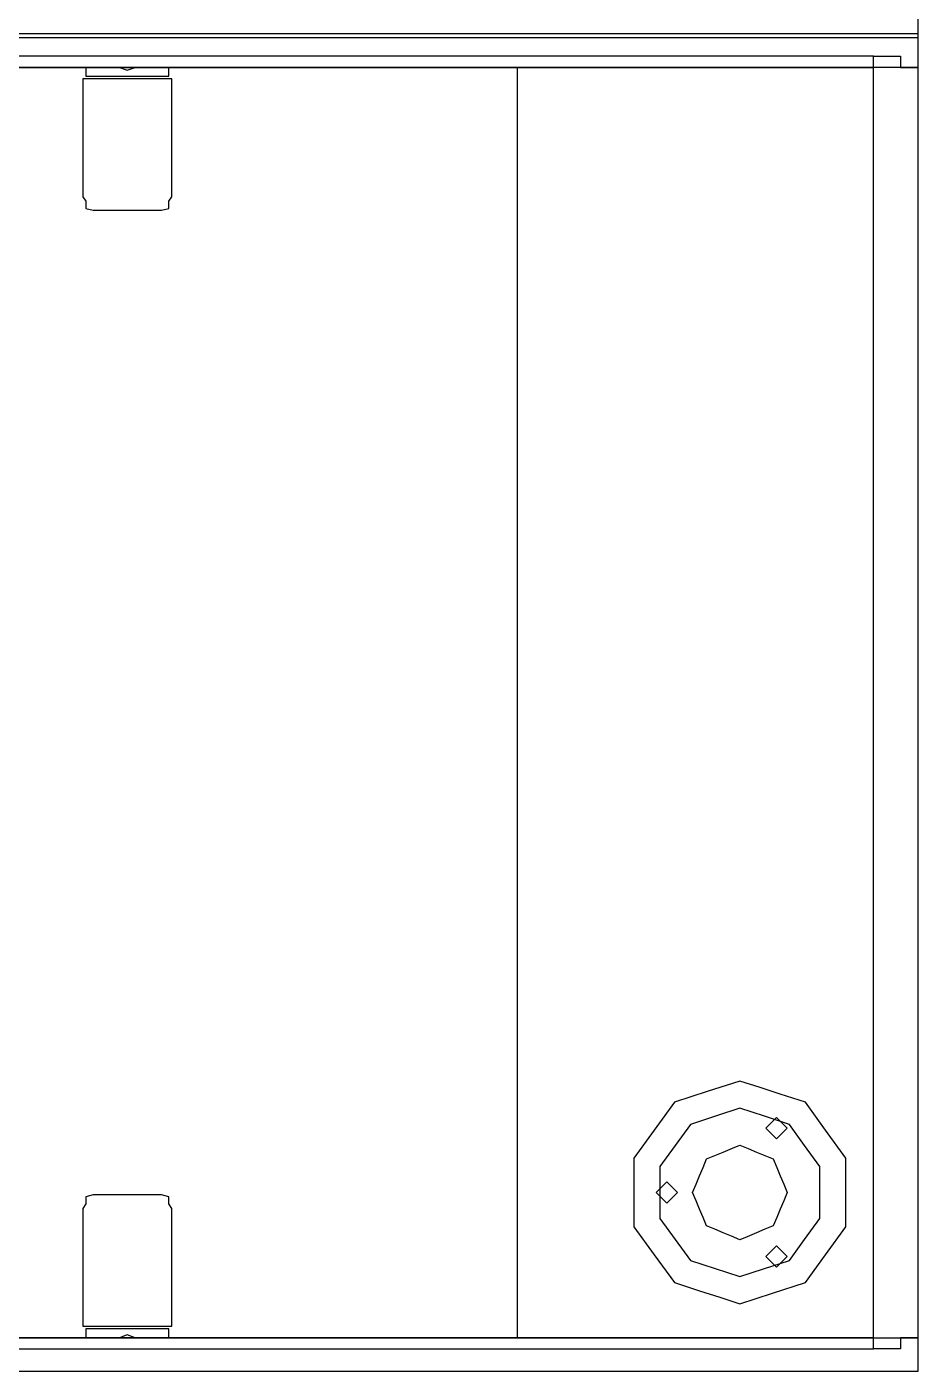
# Model space of a CAD drawing. Extents: x -23.2 to 18.8, y -18.4 to 11.3.
# Drawn here: x 2.0464 to 2.3004, y 3.1554 to 3.5384 of the extents above; entities that cross this region are included whole.
import ezdxf

# ---------------------------------------------------------------- set-up
doc = ezdxf.new("R2010")
doc.units = 0
doc.layers.add('FURNISHINGELEMENT', color=8, linetype='CONTINUOUS')

msp = doc.modelspace()

# ---------------------------------------------------------------- linework, layer by layer
at = {"layer": 'FURNISHINGELEMENT'}
for p, q in [((2.30044, 3.53542, 5.36405), (2.30044, 3.54494, 5.36405)), ((2.30044, 3.53642, 5.36405), (1.86229, 3.53642, 5.36405)), ((1.86229, 3.53542, 5.36405), (2.30044, 3.53542, 5.36405)), ((2.30044, 3.52689, 5.36405), (2.30044, 3.53642, 5.36405)), ((2.28774, 3.53007, 3.55112), (1.86229, 3.53007, 3.55112)), ((2.28774, 3.52689, 3.55112), (2.28774, 3.53007, 3.55112)), ((2.28774, 3.52689, 5.36405), (2.28774, 3.53007, 5.36405)), ((2.28774, 3.53007, 5.36405), (2.29541, 3.53007, 5.36405)), ((2.29541, 3.53007, 5.36405), (2.29541, 3.52689, 5.36405)), ((2.30044, 3.52689, 5.36405), (1.86229, 3.52689, 5.36405)), ((1.86229, 3.52689, 5.36405), (2.28774, 3.52689, 5.36405)), ((2.28774, 3.52689, 5.05052), (1.93849, 3.52689, 5.05052)), ((2.28774, 3.52689, 3.76385), (1.93849, 3.52689, 3.76385)), ((2.0653, 3.52689, 5.01213), (2.06319, 3.52689, 5.01126)), ((2.06319, 3.52689, 5.01126), (2.06319, 3.52435, 5.01126)), ((2.06319, 3.52435, 5.01126), (2.0653, 3.52435, 5.01213)), ((2.08474, 3.52689, 5.01213), (2.0653, 3.52689, 5.01213)), ((2.0653, 3.52435, 5.01213), (2.08474, 3.52435, 5.01213)), ((2.07278, 3.52689, 4.97973), (2.07502, 3.5261, 4.9788)), ((2.07343, 3.52689, 4.97922), (2.07278, 3.52689, 4.97973)), ((2.07343, 3.52689, 4.97922), (2.07278, 3.52689, 4.97973)), ((2.07278, 3.52689, 4.97973), (2.07502, 3.5261, 4.9788)), ((2.07278, 3.52689, 4.99878), (2.07502, 3.5261, 4.99785)), ((2.07343, 3.52689, 4.99827), (2.07278, 3.52689, 4.99878)), ((2.07343, 3.52689, 4.99827), (2.07278, 3.52689, 4.99878)), ((2.07278, 3.52689, 4.99878), (2.07502, 3.5261, 4.99785)), ((2.0742, 3.52689, 4.97891), (2.07343, 3.52689, 4.97922)), ((2.0742, 3.52689, 4.97891), (2.07343, 3.52689, 4.97922)), ((2.0742, 3.52689, 4.99796), (2.07343, 3.52689, 4.99827)), ((2.0742, 3.52689, 4.99796), (2.07343, 3.52689, 4.99827)), ((2.07502, 3.52689, 4.9788), (2.0742, 3.52689, 4.97891)), ((2.07502, 3.52689, 4.9788), (2.0742, 3.52689, 4.97891)), ((2.07502, 3.52689, 4.99785), (2.0742, 3.52689, 4.99796)), ((2.07502, 3.52689, 4.99785), (2.0742, 3.52689, 4.99796)), ((2.07502, 3.5261, 4.9788), (2.07726, 3.52689, 4.97973)), ((2.07584, 3.52689, 4.97891), (2.07502, 3.52689, 4.9788)), ((2.07502, 3.5261, 4.9788), (2.07726, 3.52689, 4.97973)), ((2.07584, 3.52689, 4.97891), (2.07502, 3.52689, 4.9788)), ((2.07502, 3.5261, 4.99785), (2.07726, 3.52689, 4.99878)), ((2.07584, 3.52689, 4.99796), (2.07502, 3.52689, 4.99785)), ((2.07502, 3.5261, 4.99785), (2.07726, 3.52689, 4.99878)), ((2.07584, 3.52689, 4.99796), (2.07502, 3.52689, 4.99785)), ((2.0766, 3.52689, 4.97922), (2.07584, 3.52689, 4.97891)), ((2.0766, 3.52689, 4.97922), (2.07584, 3.52689, 4.97891)), ((2.0766, 3.52689, 4.99827), (2.07584, 3.52689, 4.99796)), ((2.0766, 3.52689, 4.99827), (2.07584, 3.52689, 4.99796)), ((2.07726, 3.52689, 4.97973), (2.0766, 3.52689, 4.97922)), ((2.07726, 3.52689, 4.97973), (2.0766, 3.52689, 4.97922)), ((2.07726, 3.52689, 4.99878), (2.0766, 3.52689, 4.99827)), ((2.07726, 3.52689, 4.99878), (2.0766, 3.52689, 4.99827)), ((2.08685, 3.52689, 5.01126), (2.08474, 3.52689, 5.01213)), ((2.08474, 3.52435, 5.01213), (2.08685, 3.52435, 5.01126)), ((2.08685, 3.52435, 5.01126), (2.08685, 3.52689, 5.01126)), ((2.28774, 3.52689, 4.45759), (2.18614, 3.52689, 4.45759)), ((2.18614, 3.52689, 4.45759), (2.18614, 3.16494, 4.45759)), ((2.28774, 3.16494, 3.55112), (2.28774, 3.52689, 3.55112)), ((2.28774, 3.16494, 4.45759), (2.28774, 3.52689, 4.45759)), ((2.28774, 3.16494, 5.05052), (2.28774, 3.52689, 5.05052)), ((2.28774, 3.16494, 3.76385), (2.28774, 3.52689, 3.76385)), ((2.29541, 3.52689, 5.36405), (2.30044, 3.52689, 5.36405)), ((2.30044, 3.16494, 5.36405), (2.30044, 3.52689, 5.36405)), ((2.06232, 3.52361, 4.94684), (2.06232, 3.52181, 4.94609)), ((2.08772, 3.52361, 4.94684), (2.06232, 3.52361, 4.94684)), ((2.06232, 3.52181, 4.94609), (2.06232, 3.50395, 4.94609)), ((2.08772, 3.52181, 4.94609), (2.08772, 3.52361, 4.94684)), ((2.08772, 3.50395, 4.94609), (2.08772, 3.52181, 4.94609)), ((2.06232, 3.50395, 4.94609), (2.06232, 3.50291, 4.94634)), ((2.06232, 3.50291, 4.94634), (2.06232, 3.5021, 4.94702)), ((2.06232, 3.5021, 4.94702), (2.06232, 3.49005, 4.963)), ((2.08772, 3.50291, 4.94634), (2.08772, 3.50395, 4.94609)), ((2.08772, 3.5021, 4.94702), (2.08772, 3.50291, 4.94634)), ((2.08772, 3.49005, 4.963), (2.08772, 3.5021, 4.94702)), ((2.06232, 3.49005, 4.963), (2.06319, 3.48879, 4.96468)), ((2.08685, 3.48879, 4.96468), (2.08772, 3.49005, 4.963)), ((2.06319, 3.48879, 4.96468), (2.06319, 3.48672, 4.96313)), ((2.06319, 3.48672, 4.96313), (2.06529, 3.4862, 4.96382)), ((2.06529, 3.4862, 4.96382), (2.08474, 3.4862, 4.96382)), ((2.08474, 3.4862, 4.96382), (2.08685, 3.48672, 4.96313)), ((2.08685, 3.48672, 4.96313), (2.08685, 3.48879, 4.96468)), ((2.24964, 3.23808, 3.5416), (2.24031, 3.23505, 3.5416)), ((2.25539, 3.23621, 3.5416), (2.24964, 3.23808, 3.5416)), ((2.24031, 3.23505, 3.5416), (2.23098, 3.23202, 3.5416)), ((2.26115, 3.23434, 3.5416), (2.25539, 3.23621, 3.5416)), ((2.2683, 3.23202, 3.5416), (2.26115, 3.23434, 3.5416)), ((2.23098, 3.23202, 3.5416), (2.22522, 3.22408, 3.5416)), ((2.24964, 3.23031, 3.46351), (2.24295, 3.22814, 3.46351)), ((2.25669, 3.22802, 3.46351), (2.24964, 3.23031, 3.46351)), ((2.27407, 3.22408, 3.5416), (2.2683, 3.23202, 3.5416)), ((2.23555, 3.22573, 3.46351), (2.23119, 3.21974, 3.46351)), ((2.24295, 3.22814, 3.46351), (2.23555, 3.22573, 3.46351)), ((2.26374, 3.22573, 3.46351), (2.25669, 3.22802, 3.46351)), ((2.25705, 3.22461, 3.5416), (2.25856, 3.22613, 3.5416)), ((2.25856, 3.22613, 3.5416), (2.26008, 3.22764, 3.5416)), ((2.26008, 3.22764, 3.5416), (2.2616, 3.22613, 3.5416)), ((2.2616, 3.22613, 3.5416), (2.26311, 3.22461, 3.5416)), ((2.26809, 3.21974, 3.46351), (2.26374, 3.22573, 3.46351)), ((2.22522, 3.22408, 3.5416), (2.21945, 3.21614, 3.5416)), ((2.26008, 3.22158, 3.5416), (2.25705, 3.22461, 3.5416)), ((2.2616, 3.22309, 3.5416), (2.26008, 3.22158, 3.5416)), ((2.26311, 3.22461, 3.5416), (2.2616, 3.22309, 3.5416)), ((2.27984, 3.21614, 3.5416), (2.27407, 3.22408, 3.5416)), ((2.23119, 3.21974, 3.46351), (2.22684, 3.21374, 3.46351)), ((2.2425, 3.21685, 3.46351), (2.24488, 3.21784, 3.46351)), ((2.24488, 3.21784, 3.46351), (2.24757, 3.21895, 3.46351)), ((2.24757, 3.21895, 3.46351), (2.24964, 3.21981, 3.46351)), ((2.24964, 3.21981, 3.46351), (2.25203, 3.21882, 3.46351)), ((2.25203, 3.21882, 3.46351), (2.25441, 3.21784, 3.46351)), ((2.25441, 3.21784, 3.46351), (2.25679, 3.21685, 3.46351)), ((2.27245, 3.21374, 3.46351), (2.26809, 3.21974, 3.46351)), ((2.21945, 3.21614, 3.5416), (2.21945, 3.20633, 3.5416)), ((2.22684, 3.21374, 3.46351), (2.22684, 3.20633, 3.46351)), ((2.23913, 3.21348, 3.46351), (2.24011, 3.21586, 3.46351)), ((2.24011, 3.21586, 3.46351), (2.2425, 3.21685, 3.46351)), ((2.25679, 3.21685, 3.46351), (2.25917, 3.21586, 3.46351)), ((2.25917, 3.21586, 3.46351), (2.26016, 3.21348, 3.46351)), ((2.27245, 3.20633, 3.46351), (2.27245, 3.21374, 3.46351)), ((2.27984, 3.20633, 3.5416), (2.27984, 3.21614, 3.5416)), ((2.23715, 3.20872, 3.46351), (2.23814, 3.2111, 3.46351)), ((2.23814, 3.2111, 3.46351), (2.23913, 3.21348, 3.46351)), ((2.26016, 3.21348, 3.46351), (2.26115, 3.2111, 3.46351)), ((2.26115, 3.2111, 3.46351), (2.26213, 3.20872, 3.46351)), ((2.21945, 3.20633, 3.5416), (2.21945, 3.19652, 3.5416)), ((2.22577, 3.20633, 3.5416), (2.22881, 3.20937, 3.5416)), ((2.22881, 3.2033, 3.5416), (2.22577, 3.20633, 3.5416)), ((2.22684, 3.20633, 3.46351), (2.22684, 3.19892, 3.46351)), ((2.22881, 3.20937, 3.5416), (2.23184, 3.20633, 3.5416)), ((2.23184, 3.20633, 3.5416), (2.22881, 3.2033, 3.5416)), ((2.23617, 3.20633, 3.46351), (2.23715, 3.20872, 3.46351)), ((2.23715, 3.20395, 3.46351), (2.23617, 3.20633, 3.46351)), ((2.26213, 3.20872, 3.46351), (2.26312, 3.20633, 3.46351)), ((2.26312, 3.20633, 3.46351), (2.26213, 3.20395, 3.46351)), ((2.27245, 3.19892, 3.46351), (2.27245, 3.20633, 3.46351)), ((2.27984, 3.19652, 3.5416), (2.27984, 3.20633, 3.5416)), ((2.06319, 3.20305, 4.96468), (2.06232, 3.20179, 4.963)), ((2.06529, 3.20564, 4.96382), (2.06319, 3.20511, 4.96313)), ((2.06319, 3.20511, 4.96313), (2.06319, 3.20305, 4.96468)), ((2.08474, 3.20564, 4.96382), (2.06529, 3.20564, 4.96382)), ((2.08685, 3.20511, 4.96313), (2.08474, 3.20564, 4.96382)), ((2.08685, 3.20305, 4.96468), (2.08685, 3.20511, 4.96313)), ((2.08772, 3.20179, 4.963), (2.08685, 3.20305, 4.96468)), ((2.23814, 3.20157, 3.46351), (2.23715, 3.20395, 3.46351)), ((2.26213, 3.20395, 3.46351), (2.26115, 3.20157, 3.46351)), ((2.06232, 3.20179, 4.963), (2.06232, 3.18974, 4.94702)), ((2.08772, 3.18974, 4.94702), (2.08772, 3.20179, 4.963)), ((2.22684, 3.19892, 3.46351), (2.23119, 3.19293, 3.46351)), ((2.23913, 3.19919, 3.46351), (2.23814, 3.20157, 3.46351)), ((2.24011, 3.1968, 3.46351), (2.23913, 3.19919, 3.46351)), ((2.26016, 3.19919, 3.46351), (2.25917, 3.1968, 3.46351)), ((2.26115, 3.20157, 3.46351), (2.26016, 3.19919, 3.46351)), ((2.26809, 3.19293, 3.46351), (2.27245, 3.19892, 3.46351)), ((2.21945, 3.19652, 3.5416), (2.22522, 3.18859, 3.5416)), ((2.2425, 3.19582, 3.46351), (2.24011, 3.1968, 3.46351)), ((2.24488, 3.19483, 3.46351), (2.2425, 3.19582, 3.46351)), ((2.24726, 3.19384, 3.46351), (2.24488, 3.19483, 3.46351)), ((2.25441, 3.19483, 3.46351), (2.25172, 3.19372, 3.46351)), ((2.25679, 3.19582, 3.46351), (2.25441, 3.19483, 3.46351)), ((2.25917, 3.1968, 3.46351), (2.25679, 3.19582, 3.46351)), ((2.27407, 3.18859, 3.5416), (2.27984, 3.19652, 3.5416)), ((2.23119, 3.19293, 3.46351), (2.23555, 3.18694, 3.46351)), ((2.24964, 3.19286, 3.46351), (2.24726, 3.19384, 3.46351)), ((2.25172, 3.19372, 3.46351), (2.24964, 3.19286, 3.46351)), ((2.25705, 3.18806, 3.5416), (2.26008, 3.19109, 3.5416)), ((2.26008, 3.19109, 3.5416), (2.2616, 3.18957, 3.5416)), ((2.26374, 3.18694, 3.46351), (2.26809, 3.19293, 3.46351)), ((2.06232, 3.18974, 4.94702), (2.06232, 3.18892, 4.94634)), ((2.06232, 3.18892, 4.94634), (2.06232, 3.18789, 4.94609)), ((2.06232, 3.18789, 4.94609), (2.06232, 3.17003, 4.94609)), ((2.08772, 3.18892, 4.94634), (2.08772, 3.18974, 4.94702)), ((2.08772, 3.18789, 4.94609), (2.08772, 3.18892, 4.94634)), ((2.08772, 3.17003, 4.94609), (2.08772, 3.18789, 4.94609)), ((2.22522, 3.18859, 3.5416), (2.23098, 3.18065, 3.5416)), ((2.23555, 3.18694, 3.46351), (2.2426, 3.18465, 3.46351)), ((2.25634, 3.18453, 3.46351), (2.26374, 3.18694, 3.46351)), ((2.25856, 3.18654, 3.5416), (2.25705, 3.18806, 3.5416)), ((2.2616, 3.18957, 3.5416), (2.26311, 3.18806, 3.5416)), ((2.26311, 3.18806, 3.5416), (2.2616, 3.18654, 3.5416)), ((2.2683, 3.18065, 3.5416), (2.27407, 3.18859, 3.5416)), ((2.2426, 3.18465, 3.46351), (2.24964, 3.18236, 3.46351)), ((2.24964, 3.18236, 3.46351), (2.25634, 3.18453, 3.46351)), ((2.26008, 3.18503, 3.5416), (2.25856, 3.18654, 3.5416)), ((2.2616, 3.18654, 3.5416), (2.26008, 3.18503, 3.5416)), ((2.23098, 3.18065, 3.5416), (2.23814, 3.17832, 3.5416)), ((2.25897, 3.17762, 3.5416), (2.2683, 3.18065, 3.5416)), ((2.23814, 3.17832, 3.5416), (2.24389, 3.17646, 3.5416)), ((2.24389, 3.17646, 3.5416), (2.24964, 3.17459, 3.5416)), ((2.24964, 3.17459, 3.5416), (2.25897, 3.17762, 3.5416)), ((2.06232, 3.17003, 4.94609), (2.06232, 3.16823, 4.94684)), ((2.06232, 3.16823, 4.94684), (2.08772, 3.16823, 4.94684)), ((2.08772, 3.16823, 4.94684), (2.08772, 3.17003, 4.94609)), ((1.86229, 3.16494, 5.36405), (2.30044, 3.16494, 5.36405)), ((2.28774, 3.16494, 5.36405), (1.86229, 3.16494, 5.36405)), ((1.93849, 3.16494, 5.05052), (2.28774, 3.16494, 5.05052)), ((1.93849, 3.16494, 3.76385), (2.28774, 3.16494, 3.76385)), ((2.06529, 3.16748, 5.01213), (2.06319, 3.16748, 5.01126)), ((2.06319, 3.16748, 5.01126), (2.06319, 3.16494, 5.01126)), ((2.06319, 3.16494, 5.01126), (2.06529, 3.16494, 5.01213)), ((2.08474, 3.16748, 5.01213), (2.06529, 3.16748, 5.01213)), ((2.06529, 3.16494, 5.01213), (2.08474, 3.16494, 5.01213)), ((2.07502, 3.16573, 4.9788), (2.07278, 3.16494, 4.97973)), ((2.07502, 3.16573, 4.9788), (2.07278, 3.16494, 4.97973)), ((2.07502, 3.16573, 4.99785), (2.07278, 3.16494, 4.99878)), ((2.07502, 3.16573, 4.99785), (2.07278, 3.16494, 4.99878)), ((2.07278, 3.16494, 4.97973), (2.07343, 3.16494, 4.97922)), ((2.07278, 3.16494, 4.97973), (2.07343, 3.16494, 4.97922)), ((2.07278, 3.16494, 4.99878), (2.07343, 3.16494, 4.99827)), ((2.07278, 3.16494, 4.99878), (2.07343, 3.16494, 4.99827)), ((2.07343, 3.16494, 4.97922), (2.0742, 3.16494, 4.97891)), ((2.07343, 3.16494, 4.97922), (2.0742, 3.16494, 4.97891)), ((2.07343, 3.16494, 4.99827), (2.0742, 3.16494, 4.99796)), ((2.07343, 3.16494, 4.99827), (2.0742, 3.16494, 4.99796)), ((2.0742, 3.16494, 4.97891), (2.07502, 3.16494, 4.9788)), ((2.0742, 3.16494, 4.97891), (2.07502, 3.16494, 4.9788)), ((2.0742, 3.16494, 4.99796), (2.07502, 3.16494, 4.99785)), ((2.0742, 3.16494, 4.99796), (2.07502, 3.16494, 4.99785)), ((2.07726, 3.16494, 4.97973), (2.07502, 3.16573, 4.9788)), ((2.07726, 3.16494, 4.97973), (2.07502, 3.16573, 4.9788)), ((2.07726, 3.16494, 4.99878), (2.07502, 3.16573, 4.99785)), ((2.07726, 3.16494, 4.99878), (2.07502, 3.16573, 4.99785)), ((2.07502, 3.16494, 4.9788), (2.07584, 3.16494, 4.97891)), ((2.07502, 3.16494, 4.9788), (2.07584, 3.16494, 4.97891)), ((2.07502, 3.16494, 4.99785), (2.07584, 3.16494, 4.99796)), ((2.07502, 3.16494, 4.99785), (2.07584, 3.16494, 4.99796)), ((2.07584, 3.16494, 4.97891), (2.0766, 3.16494, 4.97922)), ((2.07584, 3.16494, 4.97891), (2.0766, 3.16494, 4.97922)), ((2.07584, 3.16494, 4.99796), (2.0766, 3.16494, 4.99827)), ((2.07584, 3.16494, 4.99796), (2.0766, 3.16494, 4.99827)), ((2.0766, 3.16494, 4.97922), (2.07726, 3.16494, 4.97973)), ((2.0766, 3.16494, 4.97922), (2.07726, 3.16494, 4.97973)), ((2.0766, 3.16494, 4.99827), (2.07726, 3.16494, 4.99878)), ((2.0766, 3.16494, 4.99827), (2.07726, 3.16494, 4.99878)), ((2.08685, 3.16748, 5.01126), (2.08474, 3.16748, 5.01213)), ((2.08474, 3.16494, 5.01213), (2.08685, 3.16494, 5.01126)), ((2.08685, 3.16494, 5.01126), (2.08685, 3.16748, 5.01126)), ((2.18614, 3.16494, 4.45759), (2.28774, 3.16494, 4.45759)), ((2.28774, 3.16177, 3.55112), (2.28774, 3.16494, 3.55112)), ((2.28774, 3.16177, 5.36405), (2.28774, 3.16494, 5.36405)), ((2.30044, 3.16494, 5.36405), (2.29541, 3.16494, 5.36405)), ((2.29541, 3.16494, 5.36405), (2.29541, 3.16177, 5.36405)), ((2.30044, 3.15542, 5.36405), (2.30044, 3.16494, 5.36405)), ((1.86229, 3.16177, 3.55112), (2.28774, 3.16177, 3.55112)), ((2.29541, 3.16177, 5.36405), (2.28774, 3.16177, 5.36405)), ((1.86229, 3.15542, 5.36405), (2.30044, 3.15542, 5.36405))]:
    msp.add_line(p, q, dxfattribs=at)

doc.saveas('drawing.dxf')
